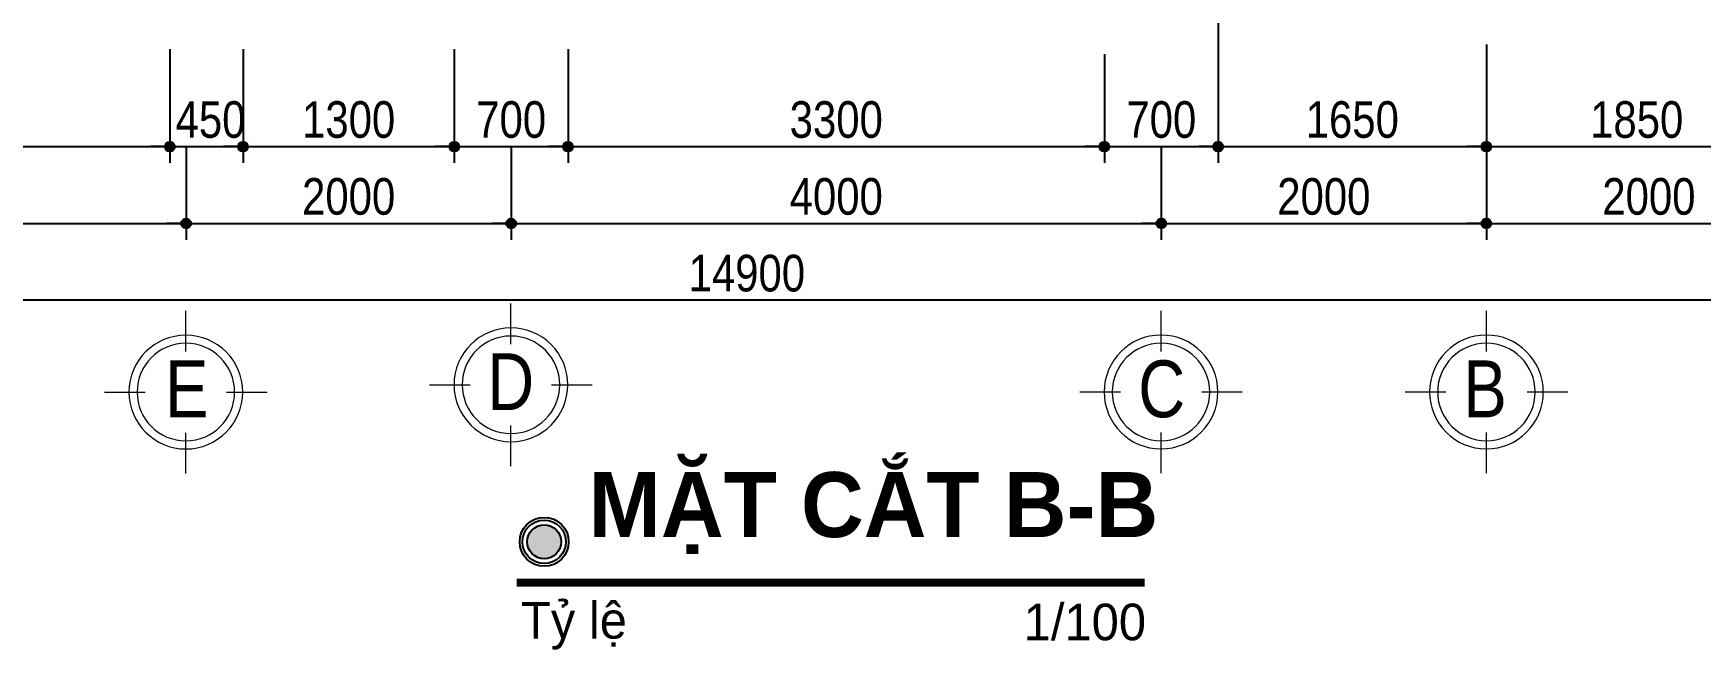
# Model space of a CAD drawing. Extents: x -79995 to 347433, y -157641 to 104789.
# Drawn here: x 41705 to 51963, y -99014 to -95222 of the extents above; entities that cross this region are included whole.
import ezdxf
from ezdxf.enums import TextEntityAlignment as Align

# ---------------------------------------------------------------- set-up
doc = ezdxf.new("R2010")
doc.units = 0
doc.linetypes.add('ACAD_ISO10W100', pattern=[18, 12, -3, 0, -3])
doc.layers.get('DEFPOINTS').update_dxf_attribs({"linetype": 'CONTINUOUS'})
for name, color, linetype in [('DIM', 1, 'CONTINUOUS'), ('TAGS', 60, 'CONTINUOUS'), ('TEXT', 7, 'CONTINUOUS')]:
    doc.layers.add(name, color=color, linetype=linetype)
doc.layers.add('TEN TRUC', color=3, linetype='CONTINUOUS', lineweight=18)
doc.layers.add('TRUC', color=24, linetype='CONTINUOUS', lineweight=0)
doc.styles.add('HEL-CONDENSE', font='')
doc.styles.add('SWISS-CONDENSE', font='')
doc.styles.add('VNI-HELVE-CONDENSEN', font='')
doc.styles.get('HEL-CONDENSE').set_extended_font_data('VNI-Helve-Condense')
doc.styles.get('SWISS-CONDENSE').set_extended_font_data('VNI-Swiss-Condense')
doc.styles.get('VNI-HELVE-CONDENSEN').set_extended_font_data('VNI-Helve-Condense')
doc.dimstyles.new('D100', dxfattribs={"dimtxt": 225, "dimasz": 1.2, "dimexe": 100, "dimexo": 0, "dimgap": 50, "dimtad": 1, "dimdec": 0, "dimzin": 13, "dimdsep": 46, "dimtxsty": 'HEL-CONDENSE', "dimblk": 'D50', "dimcen": 0, "dimclrd": 1, "dimclre": 1, "dimclrt": 7, "dimadec": 0, "dimazin": 0, "dimtfac": 1, "dimtdec": 0, "dimtmove": 0, "dimatfit": 3, "dimldrblk": 'D50', "dimfxl": 1, "dimtolj": 1, "dimtzin": 13, "dimarcsym": 0})

# ---------------------------------------------------------------- blocks, each defined once
blk = doc.blocks.new('D50')
at = {"layer": 'DIM'}
blk.add_hatch(color=256, dxfattribs=at).paths.add_polyline_path([(25, 0, 1), (-25, 0, 1)])
blk.add_line((25, 0), (100, 0), dxfattribs=at)
blk.add_circle((0, 0), 25, dxfattribs=at)
blk = doc.blocks.new('*D1042')
at = {"layer": 'DEFPOINTS', "color": 0, "transparency": 16777216}
for p in [(38645, -95919), (42645, -95919), (42645, -96392)]:
    blk.add_point(p, dxfattribs=at)
at = {"layer": 'DIM', "color": 1, "lineweight": -2, "transparency": 16777216}
for p, q in [((38645, -95919), (38645, -96492)), ((42645, -95919), (42645, -96492)), ((38646, -96392), (42644, -96392))]:
    blk.add_line(p, q, dxfattribs=at)
at = {"layer": 'DIM', "color": 1, "lineweight": -2, "transparency": 16777216, "xscale": 1.199999999999999, "yscale": 1.199999999999999, "zscale": 1.199999999999999, "rotation": 180}
blk.add_blockref('D50', (38645, -96392), dxfattribs=at)
at = {"layer": 'DIM', "color": 1, "lineweight": -2, "transparency": 16777216, "xscale": 1.199999999999999, "yscale": 1.199999999999999, "zscale": 1.199999999999999}
blk.add_blockref('D50', (42645, -96392), dxfattribs=at)
at = {"layer": 'DIM', "color": 7, "transparency": 16777216, "insert": (40645, -96227), "char_height": 225, "attachment_point": 5, "style": 'HEL-CONDENSE'}
blk.add_mtext('\\A1;4000', dxfattribs=at)
blk = doc.blocks.new('*D1043')
at = {"layer": 'DEFPOINTS', "color": 0, "transparency": 16777216}
for p in [(42645, -95919), (44645, -95919), (44645, -96392)]:
    blk.add_point(p, dxfattribs=at)
at = {"layer": 'DIM', "color": 1, "lineweight": -2, "transparency": 16777216}
for p, q in [((42645, -95919), (42645, -96492)), ((44645, -95919), (44645, -96492)), ((42646, -96392), (44644, -96392))]:
    blk.add_line(p, q, dxfattribs=at)
at = {"layer": 'DIM', "color": 1, "lineweight": -2, "transparency": 16777216, "xscale": 1.199999999999999, "yscale": 1.199999999999999, "zscale": 1.199999999999999, "rotation": 180}
blk.add_blockref('D50', (42645, -96392), dxfattribs=at)
at = {"layer": 'DIM', "color": 1, "lineweight": -2, "transparency": 16777216, "xscale": 1.199999999999999, "yscale": 1.199999999999999, "zscale": 1.199999999999999}
blk.add_blockref('D50', (44645, -96392), dxfattribs=at)
at = {"layer": 'DIM', "color": 7, "transparency": 16777216, "insert": (43645, -96227), "char_height": 225, "attachment_point": 5, "style": 'HEL-CONDENSE'}
blk.add_mtext('\\A1;2000', dxfattribs=at)
blk = doc.blocks.new('*D1044')
at = {"layer": 'DEFPOINTS', "color": 0, "transparency": 16777216}
for p in [(44645, -95919), (48645, -95919), (48645, -96392)]:
    blk.add_point(p, dxfattribs=at)
at = {"layer": 'DIM', "color": 1, "lineweight": -2, "transparency": 16777216}
for p, q in [((44645, -95919), (44645, -96492)), ((48645, -95919), (48645, -96492)), ((44646, -96392), (48644, -96392))]:
    blk.add_line(p, q, dxfattribs=at)
at = {"layer": 'DIM', "color": 1, "lineweight": -2, "transparency": 16777216, "xscale": 1.199999999999999, "yscale": 1.199999999999999, "zscale": 1.199999999999999, "rotation": 180}
blk.add_blockref('D50', (44645, -96392), dxfattribs=at)
at = {"layer": 'DIM', "color": 1, "lineweight": -2, "transparency": 16777216, "xscale": 1.199999999999999, "yscale": 1.199999999999999, "zscale": 1.199999999999999}
blk.add_blockref('D50', (48645, -96392), dxfattribs=at)
at = {"layer": 'DIM', "color": 7, "transparency": 16777216, "insert": (46645, -96227), "char_height": 225, "attachment_point": 5, "style": 'HEL-CONDENSE'}
blk.add_mtext('\\A1;4000', dxfattribs=at)
blk = doc.blocks.new('*D1045')
at = {"layer": 'DEFPOINTS', "color": 0, "transparency": 16777216}
for p in [(48645, -95919), (50645, -95919), (50645, -96392)]:
    blk.add_point(p, dxfattribs=at)
at = {"layer": 'DIM', "color": 1, "lineweight": -2, "transparency": 16777216}
for p, q in [((48645, -95919), (48645, -96492)), ((50645, -95919), (50645, -96492)), ((48646, -96392), (50644, -96392))]:
    blk.add_line(p, q, dxfattribs=at)
at = {"layer": 'DIM', "color": 1, "lineweight": -2, "transparency": 16777216, "xscale": 1.199999999999999, "yscale": 1.199999999999999, "zscale": 1.199999999999999, "rotation": 180}
blk.add_blockref('D50', (48645, -96392), dxfattribs=at)
at = {"layer": 'DIM', "color": 1, "lineweight": -2, "transparency": 16777216, "xscale": 1.199999999999999, "yscale": 1.199999999999999, "zscale": 1.199999999999999}
blk.add_blockref('D50', (50645, -96392), dxfattribs=at)
at = {"layer": 'DIM', "color": 7, "transparency": 16777216, "insert": (49645, -96227), "char_height": 225, "attachment_point": 5, "style": 'HEL-CONDENSE'}
blk.add_mtext('\\A1;2000', dxfattribs=at)
blk = doc.blocks.new('*D1046')
at = {"layer": 'DEFPOINTS', "color": 0, "transparency": 16777216}
for p in [(38645, -95919), (53545, -95919), (38645, -96864)]:
    blk.add_point(p, dxfattribs=at)
at = {"layer": 'DIM', "color": 1, "lineweight": -2, "transparency": 16777216}
for p, q in [((38645, -95919), (38645, -96964)), ((53545, -95919), (53545, -96964)), ((53544, -96864), (38646, -96864))]:
    blk.add_line(p, q, dxfattribs=at)
at = {"layer": 'DIM', "color": 1, "lineweight": -2, "transparency": 16777216, "xscale": 1.199999999999999, "yscale": 1.199999999999999, "zscale": 1.199999999999999, "rotation": 180}
blk.add_blockref('D50', (38645, -96864), dxfattribs=at)
at = {"layer": 'DIM', "color": 1, "lineweight": -2, "transparency": 16777216, "xscale": 1.199999999999999, "yscale": 1.199999999999999, "zscale": 1.199999999999999}
blk.add_blockref('D50', (53545, -96864), dxfattribs=at)
at = {"layer": 'DIM', "color": 7, "transparency": 16777216, "insert": (46095, -96699), "char_height": 225, "attachment_point": 5, "style": 'HEL-CONDENSE'}
blk.add_mtext('\\A1;14900', dxfattribs=at)
blk = doc.blocks.new('A$C206177D3')
at = {"layer": 'TEN TRUC', "ltscale": 1000}
for p, q in [((-37, 240), (-37, 490)), ((-287, -10), (-537, -10)), ((463, -10), (213, -10)), ((-37, -510), (-37, -260))]:
    blk.add_line(p, q, dxfattribs=at)
blk.add_circle((-37, -10), 350, dxfattribs=at)
at = {"layer": 'TEN TRUC', "color": 254, "ltscale": 1000}
blk.add_circle((-37, -10), 300, dxfattribs=at)
blk = doc.blocks.new('*D1047')
at = {"layer": 'DEFPOINTS', "color": 0, "transparency": 16777216}
for p in [(50645, -95919), (52645, -95919), (52645, -96392)]:
    blk.add_point(p, dxfattribs=at)
at = {"layer": 'DIM', "color": 1, "lineweight": -2, "transparency": 16777216}
for p, q in [((50645, -95919), (50645, -96492)), ((52645, -95919), (52645, -96492)), ((50646, -96392), (52644, -96392))]:
    blk.add_line(p, q, dxfattribs=at)
at = {"layer": 'DIM', "color": 1, "lineweight": -2, "transparency": 16777216, "xscale": 1.199999999999999, "yscale": 1.199999999999999, "zscale": 1.199999999999999, "rotation": 180}
blk.add_blockref('D50', (50645, -96392), dxfattribs=at)
at = {"layer": 'DIM', "color": 1, "lineweight": -2, "transparency": 16777216, "xscale": 1.199999999999999, "yscale": 1.199999999999999, "zscale": 1.199999999999999}
blk.add_blockref('D50', (52645, -96392), dxfattribs=at)
at = {"layer": 'DIM', "color": 7, "transparency": 16777216, "insert": (51645, -96227), "char_height": 225, "attachment_point": 5, "style": 'HEL-CONDENSE'}
blk.add_mtext('\\A1;2000', dxfattribs=at)
blk = doc.blocks.new('*D1213')
at = {"layer": 'DEFPOINTS', "color": 0, "linetype": 'Continuous', "transparency": 16777216}
for p in [(38845, -95320), (42545, -95320), (42545, -95919)]:
    blk.add_point(p, dxfattribs=at)
at = {"layer": 'DIM', "color": 1, "linetype": 'Continuous', "lineweight": -2, "transparency": 16777216}
for p, q in [((38845, -95320), (38845, -96019)), ((42545, -95320), (42545, -96019)), ((38846, -95919), (42544, -95919))]:
    blk.add_line(p, q, dxfattribs=at)
at = {"layer": 'DIM', "color": 1, "linetype": 'Continuous', "lineweight": -2, "transparency": 16777216, "xscale": 1.199999999999999, "yscale": 1.199999999999999, "zscale": 1.199999999999999, "rotation": 180}
blk.add_blockref('D50', (38845, -95919), dxfattribs=at)
at = {"layer": 'DIM', "color": 1, "linetype": 'Continuous', "lineweight": -2, "transparency": 16777216, "xscale": 1.199999999999999, "yscale": 1.199999999999999, "zscale": 1.199999999999999}
blk.add_blockref('D50', (42545, -95919), dxfattribs=at)
at = {"layer": 'DIM', "color": 7, "linetype": 'Continuous', "transparency": 16777216, "insert": (40695, -95754), "char_height": 225, "attachment_point": 5, "style": 'HEL-CONDENSE'}
blk.add_mtext('\\A1;3700', dxfattribs=at)
blk = doc.blocks.new('*D1214')
at = {"layer": 'DEFPOINTS', "color": 0, "linetype": 'Continuous', "transparency": 16777216}
for p in [(42545, -95320), (42995, -95320), (42995, -95919)]:
    blk.add_point(p, dxfattribs=at)
at = {"layer": 'DIM', "color": 1, "linetype": 'Continuous', "lineweight": -2, "transparency": 16777216}
for p, q in [((42545, -95320), (42545, -96019)), ((42995, -95320), (42995, -96019)), ((42546, -95919), (42994, -95919))]:
    blk.add_line(p, q, dxfattribs=at)
at = {"layer": 'DIM', "color": 1, "linetype": 'Continuous', "lineweight": -2, "transparency": 16777216, "xscale": 1.199999999999999, "yscale": 1.199999999999999, "zscale": 1.199999999999999, "rotation": 180}
blk.add_blockref('D50', (42545, -95919), dxfattribs=at)
at = {"layer": 'DIM', "color": 1, "linetype": 'Continuous', "lineweight": -2, "transparency": 16777216, "xscale": 1.199999999999999, "yscale": 1.199999999999999, "zscale": 1.199999999999999}
blk.add_blockref('D50', (42995, -95919), dxfattribs=at)
at = {"layer": 'DIM', "color": 7, "linetype": 'Continuous', "transparency": 16777216, "insert": (42795, -95754), "char_height": 225, "attachment_point": 5, "style": 'HEL-CONDENSE'}
blk.add_mtext('\\A1;450', dxfattribs=at)
blk = doc.blocks.new('*D1215')
at = {"layer": 'DEFPOINTS', "color": 0, "linetype": 'Continuous', "transparency": 16777216}
for p in [(42995, -95320), (44295, -95320), (44295, -95919)]:
    blk.add_point(p, dxfattribs=at)
at = {"layer": 'DIM', "color": 1, "linetype": 'Continuous', "lineweight": -2, "transparency": 16777216}
for p, q in [((42995, -95320), (42995, -96019)), ((44295, -95320), (44295, -96019)), ((42996, -95919), (44294, -95919))]:
    blk.add_line(p, q, dxfattribs=at)
at = {"layer": 'DIM', "color": 1, "linetype": 'Continuous', "lineweight": -2, "transparency": 16777216, "xscale": 1.199999999999999, "yscale": 1.199999999999999, "zscale": 1.199999999999999, "rotation": 180}
blk.add_blockref('D50', (42995, -95919), dxfattribs=at)
at = {"layer": 'DIM', "color": 1, "linetype": 'Continuous', "lineweight": -2, "transparency": 16777216, "xscale": 1.199999999999999, "yscale": 1.199999999999999, "zscale": 1.199999999999999}
blk.add_blockref('D50', (44295, -95919), dxfattribs=at)
at = {"layer": 'DIM', "color": 7, "linetype": 'Continuous', "transparency": 16777216, "insert": (43645, -95754), "char_height": 225, "attachment_point": 5, "style": 'HEL-CONDENSE'}
blk.add_mtext('\\A1;1300', dxfattribs=at)
blk = doc.blocks.new('*D1216')
at = {"layer": 'DEFPOINTS', "color": 0, "linetype": 'Continuous', "transparency": 16777216}
for p in [(44295, -95320), (44995, -95320), (44995, -95919)]:
    blk.add_point(p, dxfattribs=at)
at = {"layer": 'DIM', "color": 1, "linetype": 'Continuous', "lineweight": -2, "transparency": 16777216}
for p, q in [((44295, -95320), (44295, -96019)), ((44995, -95320), (44995, -96019)), ((44296, -95919), (44994, -95919))]:
    blk.add_line(p, q, dxfattribs=at)
at = {"layer": 'DIM', "color": 1, "linetype": 'Continuous', "lineweight": -2, "transparency": 16777216, "xscale": 1.199999999999999, "yscale": 1.199999999999999, "zscale": 1.199999999999999, "rotation": 180}
blk.add_blockref('D50', (44295, -95919), dxfattribs=at)
at = {"layer": 'DIM', "color": 1, "linetype": 'Continuous', "lineweight": -2, "transparency": 16777216, "xscale": 1.199999999999999, "yscale": 1.199999999999999, "zscale": 1.199999999999999}
blk.add_blockref('D50', (44995, -95919), dxfattribs=at)
at = {"layer": 'DIM', "color": 7, "linetype": 'Continuous', "transparency": 16777216, "insert": (44645, -95754), "char_height": 225, "attachment_point": 5, "style": 'HEL-CONDENSE'}
blk.add_mtext('\\A1;700', dxfattribs=at)
blk = doc.blocks.new('*D1217')
at = {"layer": 'DEFPOINTS', "color": 0, "linetype": 'Continuous', "transparency": 16777216}
for p in [(44995, -95320), (48295, -95351), (48295, -95919)]:
    blk.add_point(p, dxfattribs=at)
at = {"layer": 'DIM', "color": 1, "linetype": 'Continuous', "lineweight": -2, "transparency": 16777216}
for p, q in [((44995, -95320), (44995, -96019)), ((48295, -95351), (48295, -96019)), ((44996, -95919), (48294, -95919))]:
    blk.add_line(p, q, dxfattribs=at)
at = {"layer": 'DIM', "color": 1, "linetype": 'Continuous', "lineweight": -2, "transparency": 16777216, "xscale": 1.199999999999999, "yscale": 1.199999999999999, "zscale": 1.199999999999999, "rotation": 180}
blk.add_blockref('D50', (44995, -95919), dxfattribs=at)
at = {"layer": 'DIM', "color": 1, "linetype": 'Continuous', "lineweight": -2, "transparency": 16777216, "xscale": 1.199999999999999, "yscale": 1.199999999999999, "zscale": 1.199999999999999}
blk.add_blockref('D50', (48295, -95919), dxfattribs=at)
at = {"layer": 'DIM', "color": 7, "linetype": 'Continuous', "transparency": 16777216, "insert": (46645, -95754), "char_height": 225, "attachment_point": 5, "style": 'HEL-CONDENSE'}
blk.add_mtext('\\A1;3300', dxfattribs=at)
blk = doc.blocks.new('*D1218')
at = {"layer": 'DEFPOINTS', "color": 0, "linetype": 'Continuous', "transparency": 16777216}
for p in [(48995, -95141), (48295, -95351), (48995, -95919)]:
    blk.add_point(p, dxfattribs=at)
at = {"layer": 'DIM', "color": 1, "linetype": 'Continuous', "lineweight": -2, "transparency": 16777216}
for p, q in [((48995, -95141), (48995, -96019)), ((48295, -95351), (48295, -96019)), ((48296, -95919), (48994, -95919))]:
    blk.add_line(p, q, dxfattribs=at)
at = {"layer": 'DIM', "color": 1, "linetype": 'Continuous', "lineweight": -2, "transparency": 16777216, "xscale": 1.199999999999999, "yscale": 1.199999999999999, "zscale": 1.199999999999999, "rotation": 180}
blk.add_blockref('D50', (48295, -95919), dxfattribs=at)
at = {"layer": 'DIM', "color": 1, "linetype": 'Continuous', "lineweight": -2, "transparency": 16777216, "xscale": 1.199999999999999, "yscale": 1.199999999999999, "zscale": 1.199999999999999}
blk.add_blockref('D50', (48995, -95919), dxfattribs=at)
at = {"layer": 'DIM', "color": 7, "linetype": 'Continuous', "transparency": 16777216, "insert": (48645, -95754), "char_height": 225, "attachment_point": 5, "style": 'HEL-CONDENSE'}
blk.add_mtext('\\A1;700', dxfattribs=at)
blk = doc.blocks.new('*D1219')
at = {"layer": 'DEFPOINTS', "color": 0, "linetype": 'Continuous', "transparency": 16777216}
for p in [(48995, -95141), (50645, -95291), (50645, -95919)]:
    blk.add_point(p, dxfattribs=at)
at = {"layer": 'DIM', "color": 1, "linetype": 'Continuous', "lineweight": -2, "transparency": 16777216}
for p, q in [((48995, -95141), (48995, -96019)), ((50645, -95291), (50645, -96019)), ((48996, -95919), (50644, -95919))]:
    blk.add_line(p, q, dxfattribs=at)
at = {"layer": 'DIM', "color": 1, "linetype": 'Continuous', "lineweight": -2, "transparency": 16777216, "xscale": 1.199999999999999, "yscale": 1.199999999999999, "zscale": 1.199999999999999, "rotation": 180}
blk.add_blockref('D50', (48995, -95919), dxfattribs=at)
at = {"layer": 'DIM', "color": 1, "linetype": 'Continuous', "lineweight": -2, "transparency": 16777216, "xscale": 1.199999999999999, "yscale": 1.199999999999999, "zscale": 1.199999999999999}
blk.add_blockref('D50', (50645, -95919), dxfattribs=at)
at = {"layer": 'DIM', "color": 7, "linetype": 'Continuous', "transparency": 16777216, "insert": (49820, -95754), "char_height": 225, "attachment_point": 5, "style": 'HEL-CONDENSE'}
blk.add_mtext('\\A1;1650', dxfattribs=at)
blk = doc.blocks.new('*D1220')
at = {"layer": 'DEFPOINTS', "color": 0, "linetype": 'Continuous', "transparency": 16777216}
for p in [(50645, -95291), (52495, -95331), (52495, -95919)]:
    blk.add_point(p, dxfattribs=at)
at = {"layer": 'DIM', "color": 1, "linetype": 'Continuous', "lineweight": -2, "transparency": 16777216}
for p, q in [((50645, -95291), (50645, -96019)), ((52495, -95331), (52495, -96019)), ((50646, -95919), (52494, -95919))]:
    blk.add_line(p, q, dxfattribs=at)
at = {"layer": 'DIM', "color": 1, "linetype": 'Continuous', "lineweight": -2, "transparency": 16777216, "xscale": 1.199999999999999, "yscale": 1.199999999999999, "zscale": 1.199999999999999, "rotation": 180}
blk.add_blockref('D50', (50645, -95919), dxfattribs=at)
at = {"layer": 'DIM', "color": 1, "linetype": 'Continuous', "lineweight": -2, "transparency": 16777216, "xscale": 1.199999999999999, "yscale": 1.199999999999999, "zscale": 1.199999999999999}
blk.add_blockref('D50', (52495, -95919), dxfattribs=at)
at = {"layer": 'DIM', "color": 7, "linetype": 'Continuous', "transparency": 16777216, "insert": (51570, -95754), "char_height": 225, "attachment_point": 5, "style": 'HEL-CONDENSE'}
blk.add_mtext('\\A1;1850', dxfattribs=at)

msp = doc.modelspace()

# ---------------------------------------------------------------- hatches: boundary and pattern name
at = {"layer": 'DIM', "linetype": 'ByBlock'}
msp.add_hatch(color=1, dxfattribs=at).paths.add_polyline_path([(44952.615, -98350.556, 1), (44743.575, -98350.556, 1)])

# ---------------------------------------------------------------- linework, layer by layer
at = {"layer": 'TEXT', "color": 7, "linetype": 'ByBlock', "const_width": 48.75}
msp.add_lwpolyline([(48541.8, -98602.323), (45862.31, -98602.323), (48541.8, -98602.323), (44678.106, -98602.323)], dxfattribs=at)
at = {"layer": 'TEXT', "color": 7, "linetype": 'ByBlock'}
for radius in [150.491, 133.77, 104.52]:
    msp.add_circle((44848.095, -98350.556), radius, dxfattribs=at)
at = {"layer": 'TRUC', "linetype": 'ACAD_ISO10W100', "ltscale": 0.2}
msp.add_lwpolyline([(36620.367, -81597.281), (57664.711, -81597.281), (57664.711, -95919.092), (36620.367, -95919.092)], close=True, dxfattribs=at)

# ---------------------------------------------------------------- block references
at = {"layer": 'TAGS', "ltscale": 1000}
ref = msp.add_blockref('A$C206177D3', (42606.298, -97419.368), dxfattribs=dict(at, xscale=-1))
ref.add_attrib('A', 'E', dxfattribs={"color": 7, "ltscale": 1000, "height": 350, "style": 'VNI-HELVE-CONDENSEN'}).set_placement((42649.269, -97585.006), align=Align.CENTER)
ref = msp.add_blockref('A$C206177D3', (44606.334, -97374.534), dxfattribs=dict(at, xscale=-1))
ref.add_attrib('A', 'D', dxfattribs={"color": 7, "ltscale": 1000, "height": 350, "style": 'VNI-HELVE-CONDENSEN'}).set_placement((44641.839, -97540.172), align=Align.CENTER)
ref = msp.add_blockref('A$C206177D3', (48606.299, -97418.811), dxfattribs=dict(at, xscale=-1))
ref.add_attrib('A', 'C', dxfattribs={"color": 7, "ltscale": 1000, "height": 350, "style": 'VNI-HELVE-CONDENSEN'}).set_placement((48647.403, -97584.449), align=Align.CENTER)
ref = msp.add_blockref('A$C206177D3', (50608.344, -97418.811), dxfattribs=dict(at, xscale=-1))
ref.add_attrib('A', 'B', dxfattribs={"color": 7, "ltscale": 1000, "height": 350, "style": 'VNI-HELVE-CONDENSEN'}).set_placement((50637.315, -97584.449), align=Align.CENTER)

# ---------------------------------------------------------------- texts
at = {"layer": 'TEXT', "color": 7, "insert": (45120.525, -97921.724), "char_height": 400, "attachment_point": 1, "style": 'SWISS-CONDENSE'}
msp.add_mtext('{\\fVNI-Avo|b1|i0|c0|p2;MAËT CAÉT B-B}', dxfattribs=at)
at = {"layer": 'TEXT', "color": 7, "linetype": 'ByBlock', "char_height": 225, "attachment_point": 1, "style": 'SWISS-CONDENSE'}
for s, insert in [('{\\fVNI-Avo|b0|i0|c0|p2;Tyû leä}', (44705.127, -98721.19)), ('{\\fVNI-Avo|b0|i0|c0|p2;1/100}', (47798.081, -98731.163))]:
    msp.add_mtext(s, dxfattribs=dict(at, insert=insert))

# ---------------------------------------------------------------- dimensions: what is measured, and where the dimension line sits
at = {"layer": 'DIM', "linetype": 'Continuous'}
for base, p1, p2, picture, middle in [((48994.966, -95919.092), (48294.966, -95350.607), (48994.966, -95141.462), '*D1218', (48644.966, -95754.192)), ((50644.966, -95919.092), (48994.966, -95141.462), (50644.966, -95291.462), '*D1219', (49819.966, -95754.192)), ((52494.966, -95919.092), (50644.966, -95291.462), (52494.966, -95330.986), '*D1220', (51569.966, -95754.192)), ((42544.966, -95919.092), (38844.966, -95320.312), (42544.966, -95320.312), '*D1213', (40694.966, -95754.192)), ((44294.966, -95919.092), (42994.966, -95320.312), (44294.966, -95320.312), '*D1215', (43644.966, -95754.192)), ((44994.966, -95919.092), (44294.966, -95320.312), (44994.966, -95320.312), '*D1216', (44644.966, -95754.192)), ((48294.966, -95919.092), (44994.966, -95320.312), (48294.966, -95350.607), '*D1217', (46644.966, -95754.192))]:
    dim = msp.add_linear_dim(base=base, p1=p1, p2=p2, dimstyle='D100', override={"dimtmove": 1}, dxfattribs=at)
    dim.commit()
    dim.dimension.update_dxf_attribs({"geometry": picture, "text_midpoint": middle})
dim = msp.add_linear_dim(base=(42994.966, -95919.092), p1=(42544.966, -95320.312), p2=(42994.966, -95320.312), dimstyle='D100', override={"dimtmove": 1}, dxfattribs=at)
dim.commit()
dim.dimension.update_dxf_attribs({"geometry": '*D1214', "text_midpoint": (42794.966, -95919.092), "dimtype": 160})
at = {"layer": 'DIM'}
for p1, p2, distance, picture, middle in [((38644.966, -95919.092), (42644.966, -95919.092), -472.695, '*D1042', (40644.966, -96226.887)), ((53544.966, -95919.092), (38644.966, -95919.092), 944.784, '*D1046', (46094.966, -96698.976))]:
    dim = msp.add_aligned_dim(p1=p1, p2=p2, distance=distance, dimstyle='D100', dxfattribs=at)
    dim.commit()
    dim.dimension.update_dxf_attribs({"geometry": picture, "text_midpoint": middle})
for base, p1, p2, picture, middle in [((44644.966, -96391.787), (42644.966, -95919.092), (44644.966, -95919.092), '*D1043', (43644.966, -96226.887)), ((48644.966, -96391.787), (44644.966, -95919.092), (48644.966, -95919.092), '*D1044', (46644.966, -96226.887)), ((50644.966, -96391.787), (48644.966, -95919.092), (50644.966, -95919.092), '*D1045', (49644.966, -96226.887)), ((52644.966, -96391.787), (50644.966, -95919.092), (52644.966, -95919.092), '*D1047', (51644.966, -96226.887))]:
    dim = msp.add_linear_dim(base=base, p1=p1, p2=p2, angle=180, dimstyle='D100', override={"dimtmove": 1}, dxfattribs=at)
    dim.commit()
    dim.dimension.update_dxf_attribs({"geometry": picture, "text_midpoint": middle})

doc.saveas('drawing.dxf')
